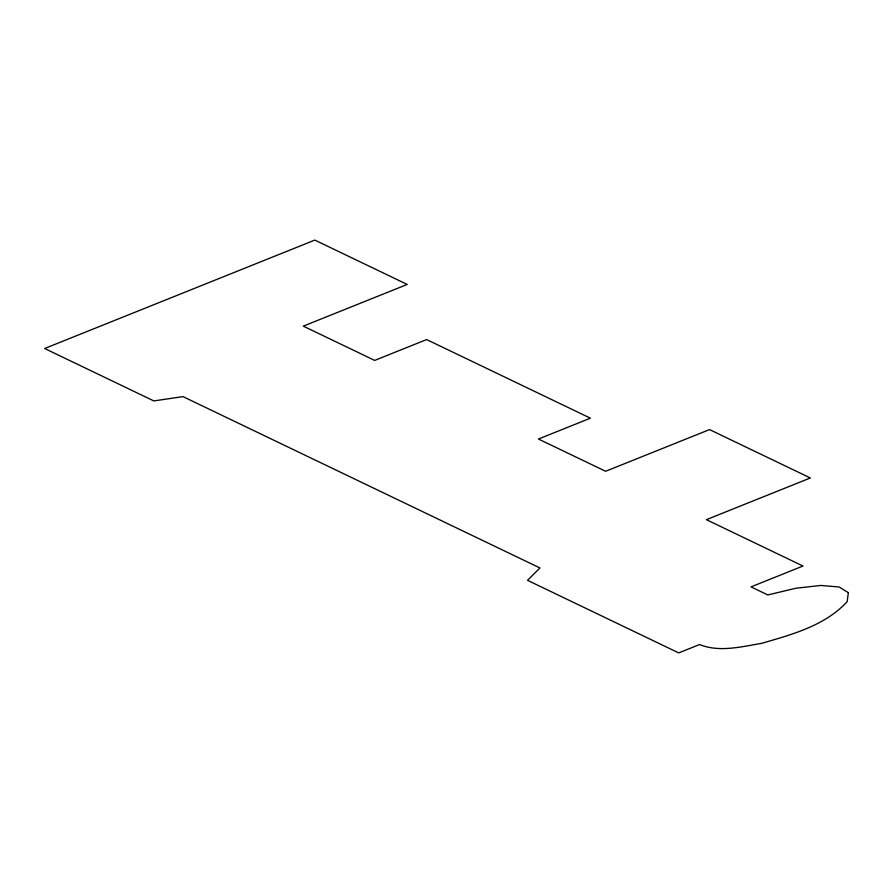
<?xml version="1.0" encoding="UTF-8"?>
<svg xmlns="http://www.w3.org/2000/svg" width="893" height="893" viewBox="0 0 893 893"><rect width="100%" height="100%" fill="white"/><g stroke="black" fill="none" stroke-linecap="round" stroke-linejoin="round"><path stroke-width="1.34" d="M848.35 592.651L847.178 601.636C825.099 625.692 791.879 634.577 761.539 643.362C741.223 646.778 719.457 652.526 699.498 644.567L678.713 652.906L527.551 580.338L539.93 567.959L183.009 396.615L153.83 400.924L44.65 348.504L314.827 240.094L407.208 284.443L303.296 326.135L374.68 360.415L426.642 339.563L590.407 418.181L538.446 439.032L605.633 471.281L709.544 429.589L810.331 477.967L706.408 519.67L802.986 566.028L751.035 586.88L767.824 594.95L795.942 588.23L820.857 585.451L839.152 586.991L848.35 592.651"/></g></svg>
